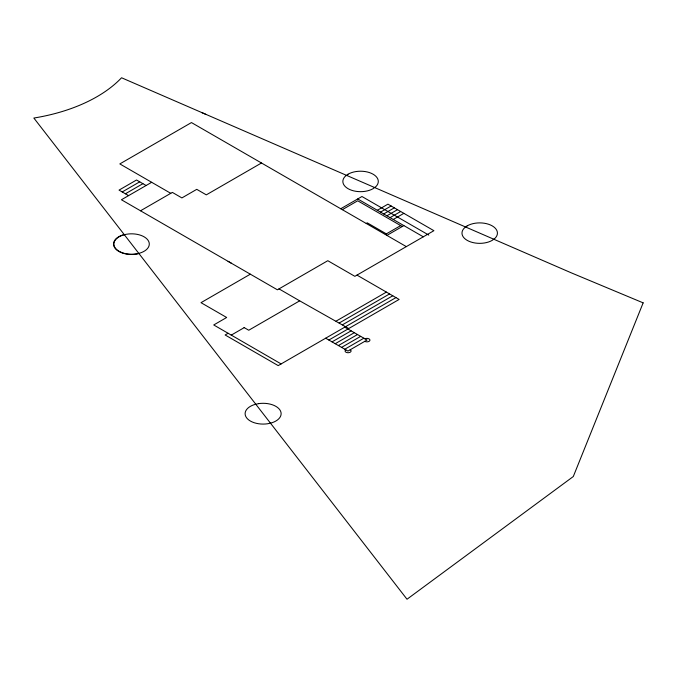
<?xml version="1.0" encoding="UTF-8"?>
<svg xmlns="http://www.w3.org/2000/svg" width="677" height="677" viewBox="0 0 677 677"><rect width="100%" height="100%" fill="white"/><g stroke="black" fill="none" stroke-linecap="round" stroke-linejoin="round"><path stroke-width="1.02" d="M345.854 349.848L345.49 350.119A3.004 1.735 0 0 0 346.37 352.404A3.004 1.735 0 0 0 350.39 352.099A3.004 1.735 0 0 0 350.212 349.764M122.215 191.946L139.724 181.834M125.406 193.783L142.906 183.67M151.665 182.299L121.42 199.757L277.401 289.807L327.795 260.704L354.858 276.326L433.906 230.688L387.946 204.158L377.334 210.285M140.52 210.784L172.356 192.403L181.901 197.921L196.762 189.34L206.307 194.858L261.483 162.996M340.726 208.753L361.95 196.499L428.795 235.097M342.325 209.675L357.71 200.79L402.273 226.516M250.338 274.185L201.001 302.67L226.668 317.488L213.729 324.96L281.116 363.93M380.516 212.121L391.128 205.994M366.198 223.452L367.256 222.843L386.355 233.87M383.698 213.957L394.31 207.831M386.889 215.794L397.492 209.675M390.07 217.639L400.64 211.529M393.252 219.475L403.864 213.348M385.298 234.479L400.682 225.602M386.889 235.401L403.864 225.602M228.039 333.287L225.128 334.971L278.196 365.614L395.943 297.601M231.229 335.132L244.228 327.626M356.974 275.107L399.125 299.437L348.731 328.54L299.683 300.833L248.747 330.241L244.092 327.55M335.995 321.186L386.398 292.092M339.177 323.022L389.58 293.928M342.359 324.858L392.762 295.764M328.861 340.04L347.961 329.014M332.043 341.877L351.143 330.85M335.225 343.713L354.325 332.686M338.407 345.549L357.507 334.523M341.589 347.386L360.689 336.359M344.771 349.23L363.871 338.204M364.954 338.822L365.428 338.618A3.004 1.735 0 0 1 369.38 339.118A3.004 1.735 0 0 1 368.855 341.445A3.004 1.735 0 0 1 364.801 341.343M201.551 112.467L205.74 114.32M357.71 198.953L423.294 236.815M406.318 246.614L191.456 122.571L119.829 163.919L170.765 193.326M146.097 185.515L136.542 179.997L119.034 190.11L128.588 195.619M278.992 288.884L299.683 300.833M344.771 327.177L367.052 340.04L347.961 351.067L325.679 338.204M228.064 261.322L231.441 263.277M138.929 253.536A18.008 10.392 0 0 1 115.132 248.298A18.008 10.392 0 0 1 124.213 234.564M643.15 302.856L573.301 476.523L407.012 599.238L33.85 118.043A144.446 83.398 0 0 0 121.547 77.762L571.354 272.873L643.15 302.856M348.046 174.209L345.228 176.325A17.72 10.231 0 0 0 349.789 189.56A17.72 10.231 0 0 0 373.103 188.68L375.921 186.564A17.72 10.231 0 0 0 371.36 173.329A17.72 10.231 0 0 0 348.046 174.209M467.172 225.881L464.354 228.005A17.72 10.231 0 0 0 468.916 241.24A17.72 10.231 0 0 0 492.238 240.352L495.056 238.236A17.72 10.231 0 0 0 490.495 225.001A17.72 10.231 0 0 0 467.172 225.881M258.462 403.653L254.12 404.694A18.008 10.392 0 0 0 246.487 417.675A18.008 10.392 0 0 0 267.787 423.734L272.129 422.693A18.008 10.392 0 0 0 279.762 409.712A18.008 10.392 0 0 0 258.462 403.653M121.183 252.343A17.72 10.231 0 0 0 149.202 245.099A17.72 10.231 0 0 0 124.331 234.716A17.72 10.231 0 0 0 121.183 252.343"/></g></svg>
